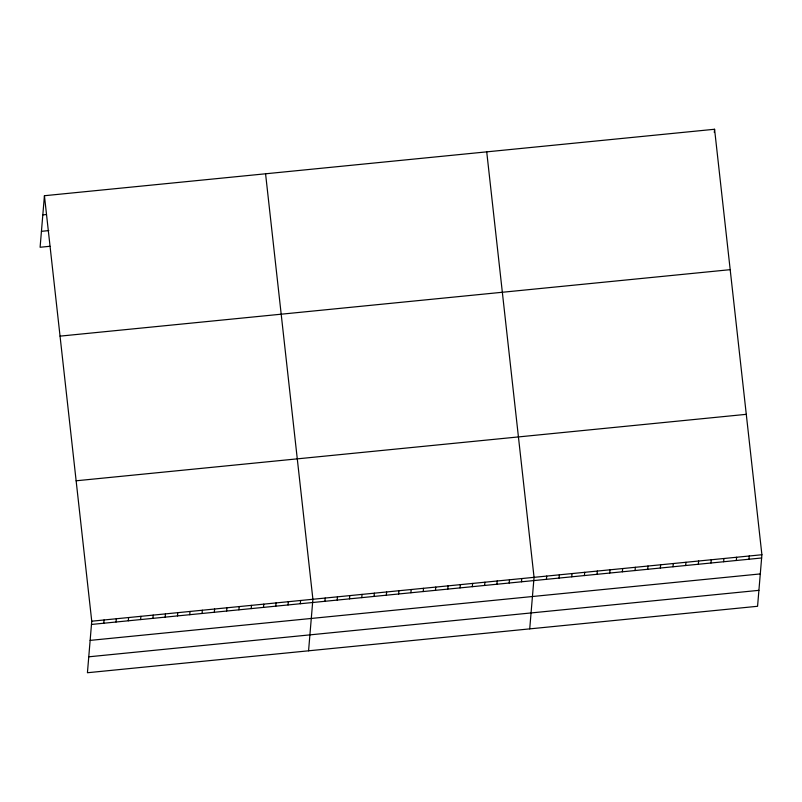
<?xml version="1.0" encoding="UTF-8"?>
<svg xmlns="http://www.w3.org/2000/svg" width="802" height="802" viewBox="0 0 802 802"><rect width="100%" height="100%" fill="white"/><g stroke="black" fill="none" stroke-linecap="round" stroke-linejoin="round"><path stroke-width="1.2" d="M44.431 195.718L91.749 621.199L87.428 672.738L757.569 606.282L761.9 554.743L714.572 129.262L44.431 195.718L40.1 247.257L49.924 246.284M103.769 623.224L104.039 619.986M116.049 622.011L116.32 618.763M128.34 620.788L128.611 617.55M140.621 619.575L140.891 616.327M152.911 618.352L153.182 615.104M165.192 617.139L165.473 613.891M177.483 615.916L177.753 612.668M189.763 614.703L190.044 611.455M202.054 613.48L202.325 610.232M214.334 612.267L214.615 609.019M226.625 611.044L226.896 607.796M238.916 609.821L239.186 606.583M251.196 608.608L251.467 605.36M263.487 607.385L263.758 604.147M275.768 606.172L276.038 602.924M288.058 604.949L288.329 601.711M300.339 603.736L300.61 600.487M308.57 650.813L312.9 599.264L265.572 173.783M324.91 601.299L325.191 598.051M337.201 600.076L337.472 596.828M349.482 598.863L349.762 595.615M361.772 597.64L362.043 594.392M374.063 596.427L374.333 593.179M386.343 595.204L386.614 591.956M398.634 593.981L398.905 590.743M410.915 592.768L411.185 589.52M423.205 591.545L423.476 588.307M435.486 590.332L435.757 587.084M447.777 589.109L448.047 585.861M460.057 587.896L460.338 584.648M472.348 586.673L472.619 583.425M484.629 585.46L484.909 582.212M496.919 584.237L497.19 580.989M509.2 583.024L509.481 579.776M521.49 581.801L521.761 578.553M529.721 628.878L534.052 577.34L486.724 151.859M546.433 579.325L546.703 576.077M559.094 578.072L559.365 574.823M571.756 576.818L572.026 573.57M584.407 575.565L584.678 572.317M597.069 574.302L597.34 571.064M609.731 573.049L610.001 569.801M622.382 571.796L622.663 568.548M635.044 570.543L635.314 567.295M647.705 569.28L647.976 566.042M660.357 568.027L660.637 564.778M673.018 566.773L673.289 563.525M714.301 132.5L714.572 129.262M685.68 565.52L685.951 562.272M698.331 564.267L698.612 561.019M710.993 563.004L711.264 559.766M723.655 561.751L723.925 558.503M736.306 560.498L736.587 557.25M748.968 559.245L749.238 555.997M42.817 214.906L46.506 214.535M41.433 231.327L48.812 230.595M60.05 336.128L730.191 269.673M76.13 480.789L746.281 414.333M91.749 621.199L761.9 554.743M91.478 624.447L761.629 557.981M90.145 640.387L760.286 573.921M88.761 656.808L758.913 590.342"/></g></svg>
